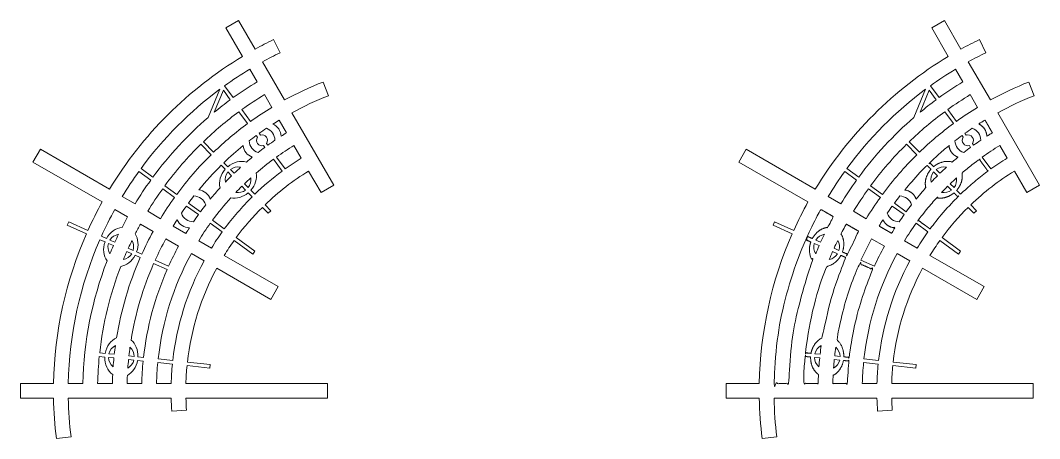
# Model space of a CAD drawing. Header units: inches. Extents: x -17 to 208, y -12 to 39.
# Drawn here: x -17.301 to -12.969, y 7.297 to 9.075 of the extents above; entities that cross this region are included whole.
import ezdxf

# ---------------------------------------------------------------- set-up
doc = ezdxf.new("R2010")
doc.units = ezdxf.units.IN
doc.header["$MEASUREMENT"] = 0
doc.layers.add('NOPLOT', color=46, linetype='Continuous', lineweight=5)

msp = doc.modelspace()

# ---------------------------------------------------------------- linework, layer by layer
at = {"layer": 'NOPLOT'}
for p, q in [((-16.4275701082407, 9.044098555055049), (-16.37344352050417, 9.075348555055049)), ((-16.37344352050417, 9.075348555055049), (-16.30298396923868, 8.953309032384706)), ((-16.3571105569752, 8.922059032384706), (-16.4275701082407, 9.044098555055049)), ((-16.1972877331111, 8.937719683083232), (-16.2248364652023, 8.99382144086176)), ((-16.27172821637896, 8.899172480402864), (-16.17795789758502, 8.73675752400983)), ((-16.43288369951943, 8.797295676799667), (-16.39614666427653, 8.746731485679692)), ((-15.99138897844884, 8.755125741652497), (-16.01451141766884, 8.813192326044145)), ((-16.45350312378628, 8.782216776836886), (-16.50282731409591, 8.662650256690387)), ((-16.43828160129287, 8.778142413448139), (-16.47690563630123, 8.684514085624114)), ((-16.43828160129287, 8.778142413448135), (-16.40878755481363, 8.737547341112617)), ((-16.37205048078778, 8.686983096612478), (-16.33531336282293, 8.6364187916355)), ((-16.35940959025068, 8.696167241179554), (-16.32267247228583, 8.645602936202573)), ((-16.14669986796973, 8.682617028571656), (-15.96873533383033, 8.37437341349689)), ((-16.29857619480669, 8.585854417768696), (-16.29321101053011, 8.578469875130434)), ((-16.28593530426958, 8.595038562335773), (-16.28057011999321, 8.587654019697796)), ((-16.53436221910011, 8.548568410922352), (-16.49070646746088, 8.503841013021495)), ((-16.52318053389487, 8.559482188498013), (-16.47952478225564, 8.514754790597154)), ((-16.26723141715792, 8.542712032511798), (-16.2618389694378, 8.535289964962745)), ((-16.25459052662061, 8.551896177078591), (-16.2491980789007, 8.544474109529823)), ((-17.24746436267917, 8.472814628367752), (-17.21621436267917, 8.52694121610428)), ((-16.2124607873852, 8.493909565680882), (-16.17572341903444, 8.443344916077256)), ((-16.44705065634417, 8.459113554183132), (-16.43049407559475, 8.44215054822743)), ((-16.43586897113893, 8.470027331758793), (-16.41931239038951, 8.453064325803089)), ((-16.22510167792231, 8.484725421113803), (-16.18836430957154, 8.434160771510179)), ((-16.79729567679988, 8.432883699519131), (-16.74673148567991, 8.396146664276232)), ((-16.7881115322328, 8.445524590056234), (-16.73754734111283, 8.408787554813339)), ((-16.41939188679295, 8.430775826742574), (-16.40339477707369, 8.41438602551799)), ((-16.40821020158771, 8.441689604318235), (-16.39221309186846, 8.425299803093647)), ((-16.02286192156686, 8.343123413496889), (-16.07578519033024, 8.434789203897681)), ((-16.68698309661269, 8.372050480787482), (-16.63641879163572, 8.33531336282263)), ((-16.35973881919934, 8.369658416319432), (-16.34377572393729, 8.35330346452716)), ((-16.34855713399411, 8.38057219389509), (-16.33259403873205, 8.36421724210282)), ((-15.96873533383016, 8.37437341349699), (-16.02286192156669, 8.343123413496988)), ((-16.69616724117977, 8.359409590250376), (-16.64560293620279, 8.322672472285523)), ((-16.33267353513549, 8.3419287430423), (-16.31608277001947, 8.324930713574016)), ((-16.32149184993025, 8.35284252061796), (-16.30490108481424, 8.335844491149675)), ((-16.59503856233599, 8.285935304269286), (-16.54447410953004, 8.249198078900397)), ((-16.58585441776891, 8.298576194806392), (-16.53528996496296, 8.261838969437505)), ((-16.27242661393998, 8.280202901304845), (-16.24770765538522, 8.25487715032224)), ((-16.26124492873475, 8.291116678880503), (-16.23652597017998, 8.265790927897902)), ((-16.24770765538522, 8.25487715032224), (-16.23652597017998, 8.2657909278979)), ((-17.10186624985162, 8.204644958535221), (-17.09551098980356, 8.218919106310887)), ((-17.10186624985162, 8.204644958535221), (-17.0200013288778, 8.168196347397217)), ((-17.09551098980356, 8.218919106310887), (-17.01364606882975, 8.182470495172883)), ((-16.4939095656811, 8.212460787384904), (-16.44334491607747, 8.175723419034137)), ((-16.48472542111402, 8.225101677922014), (-16.4341607715104, 8.188364309571245)), ((-16.95654882095982, 8.15704916256906), (-16.93475945660031, 8.147347912521582)), ((-16.38359599809021, 8.151626851262481), (-16.30440023247498, 8.094087759505001)), ((-16.96290408100788, 8.142775014793395), (-16.94111471664836, 8.133073764745914)), ((-16.9267258943275, 8.126667448300871), (-16.90580677966782, 8.117353658383136)), ((-16.92037063427945, 8.140941596076539), (-16.89945151961976, 8.131627806158802)), ((-16.84235415800259, 8.106206422911441), (-16.82147212958224, 8.096909144851285)), ((-16.39278014265728, 8.138985960725371), (-16.31358437704205, 8.08144686896789)), ((-16.84870941805065, 8.091932275135777), (-16.82782738963029, 8.082634997075617)), ((-16.81330681849975, 8.076170022281246), (-16.79161198814277, 8.066510861483433)), ((-16.80708330726138, 8.09050282840624), (-16.78525672809472, 8.080785009259099)), ((-16.31358437704205, 8.08144686896789), (-16.30440023247498, 8.094087759505001)), ((-16.73451448044421, 8.041089413196449), (-16.67741688360723, 8.01566792522248)), ((-16.72815922039615, 8.055363560972113), (-16.67106162355917, 8.029942072998145)), ((-16.96561601316166, 7.646186916822397), (-16.94189685707551, 7.64369393306082)), ((-16.96398275592311, 7.661726321437525), (-16.94040702682772, 7.659248412460129)), ((-16.92623261319258, 7.642047554686493), (-16.90345748154447, 7.639653791891548)), ((-16.92459935595403, 7.657586959301621), (-16.90182422430591, 7.655193196506676)), ((-16.84129886524124, 7.633120658059839), (-16.81856777011586, 7.630731523689939)), ((-16.83966560800268, 7.648660062674968), (-16.81693451287731, 7.646270928305069)), ((-16.80290352623294, 7.629085145315613), (-16.77914015189838, 7.626587514028852)), ((-16.80127026899438, 7.644624549930742), (-16.77750689465982, 7.642126918643982)), ((-16.71534806939811, 7.635593762849851), (-16.65318911413253, 7.629060593391762)), ((-16.71698132663667, 7.620054358234722), (-16.65482237137108, 7.613521188776632)), ((-16.59266326389821, 7.606988003320912), (-16.49530817312453, 7.596755570955946)), ((-16.59103000665965, 7.622527407936043), (-16.49367491588597, 7.612294975571077)), ((-16.49530817312453, 7.596755570955946), (-16.49367491588597, 7.612294975571077)), ((-17.16009452621387, 7.531250000000001), (-17.30101362874487, 7.531250000000001)), ((-17.30101362874487, 7.531250000000001), (-17.30101362874487, 7.468750000000001)), ((-15.99621471007911, 7.531250000000002), (-16.59744379292394, 7.531250000000001)), ((-15.99621471007911, 7.46875), (-15.99621471007911, 7.531250000000001)), ((-17.30101362874487, 7.468750000000001), (-17.16009452621387, 7.46875)), ((-17.09758302049444, 7.46875), (-16.65996776128494, 7.46875)), ((-16.59744379292394, 7.468749999999999), (-15.99621471007911, 7.46875)), ((-16.59484891033548, 7.418358682859068), (-16.65720885494216, 7.414154582161613)), ((-17.08582774798692, 7.304044842916731), (-17.14789344414755, 7.29668350976509))]:
    msp.add_line(p, q, dxfattribs=at)
for points in [[(-14.21621436267917, 8.52694121610428), (-13.9220590323847, 8.357110556975204, -0.1220899448771055), (-13.3571105569752, 8.922059032384706), (-13.4275701082407, 9.044098555055049), (-13.37344352050417, 9.075348555055049), (-13.30298396923868, 8.953309032384706, -0.01325590650633228), (-13.2248364652023, 8.99382144086176), (-13.1972877331111, 8.937719683083232, 0.01311781863238599), (-13.27172821637896, 8.899172480402866), (-13.17795789758502, 8.73675752400983, -0.03201610850712185), (-13.01451141766884, 8.813192326044145), (-12.99138897844884, 8.755125741652497, 0.03182321069279478), (-13.14669986796973, 8.682617028571656), (-12.96873533383016, 8.37437341349699), (-13.02286192156669, 8.343123413496988), (-13.07578519033024, 8.434789203897681, 0.05357402110058739), (-13.26124492873475, 8.291116678880503), (-13.23652597017998, 8.265790927897902), (-13.24770765538522, 8.25487715032224), (-13.27242661393998, 8.280202901304845, 0.03876241194840235), (-13.38359599809021, 8.151626851262481), (-13.30440023247498, 8.094087759505001), (-13.31358437704205, 8.08144686896789), (-13.39278014265728, 8.138985960725371, 0.01728576982882796), (-13.43478920389768, 8.07578519033024), (-13.20497129528977, 7.943099758930864), (-13.23622129528977, 7.888973171194338), (-13.46603920389768, 8.021658602593712, 0.09611823778693464), (-13.59103000665965, 7.622527407936042), (-13.49367491588597, 7.612294975571077), (-13.49530817312453, 7.596755570955946), (-13.59266326389821, 7.606988003320912, 0.01728576982877788), (-13.59744379292394, 7.531250000000001), (-12.99621471007911, 7.531250000000002), (-12.99621471007911, 7.46875), (-13.59744379292394, 7.468749999999999, 0.01149131748547241), (-13.59484891033548, 7.418358682859068), (-13.65720885494216, 7.414154582161615, -0.011778956053687), (-13.65996776128494, 7.46875), (-14.09758302049444, 7.46875, 0.02585200156645702), (-14.08582774798692, 7.304044842916731), (-14.14789344414735, 7.296683509765117, -0.02599015819745427), (-14.16009452621387, 7.46875), (-14.30101362874487, 7.468750000000001), (-14.30101362874487, 7.531250000000001), (-14.16009452621387, 7.53125, -0.09916105318527503), (-14.0200013288778, 8.168196347397217), (-14.10186624985162, 8.204644958535221), (-14.09551098980356, 8.218919106310887), (-14.01364606882975, 8.18247049517288, -0.02030091509329661), (-13.9533090323847, 8.302983969238676), (-14.24746436267917, 8.472814628367752)], [(-13.39614666427653, 8.746731485679692, -0.01982181695688057), (-13.29459858276042, 8.813785116963265), (-13.32585480411549, 8.867922480402866, 0.02007073608382329), (-13.43288369951943, 8.797295676799667)], [(-13.73754734111283, 8.408787554813339), (-13.78811153223281, 8.445524590056234, -0.07468151206070732), (-13.45350312378628, 8.782216776836886), (-13.50282731409591, 8.662650256690387, 0.05647560060111221)], [(-13.40878755481363, 8.737547341112617), (-13.43828160129287, 8.778142413448139), (-13.47690563630123, 8.684514085624114, -0.01405922582951429)], [(-13.32267247228583, 8.645602936202572, -0.01925779175531792), (-13.23208448532155, 8.70550752400983), (-13.26334183324483, 8.759646838722809, 0.01955177181350289), (-13.35940959025068, 8.696167241179552)], [(-13.33531336282293, 8.6364187916355), (-13.37205048078778, 8.686983096612478, 0.03359932627606736), (-13.52318053389487, 8.559482188498013), (-13.47952478225564, 8.514754790597154, -0.03348166704087065)], [(-13.29095449232216, 8.513220073815164, -0.3138985902246096), (-13.32855307460469, 8.563157353387933, -0.006974233954115974), (-13.29857619480669, 8.585854417768696), (-13.29321101053011, 8.578469875130436, 0.7071331809047717), (-13.26723141715792, 8.542712032511798), (-13.2618389694378, 8.535289964962745, 0.007106153271063142)], [(-13.2192111737387, 8.565344645866308, 0.3138985902246147), (-13.25508574799276, 8.616534490590391, 0.006974233954305165), (-13.28593530426958, 8.595038562335773), (-13.28057011999322, 8.587654019697796, -0.7071331809385297), (-13.25459052662061, 8.551896177078591), (-13.2491980789007, 8.544474109529823, -0.007106153271253666)], [(-13.63641879163572, 8.33531336282263), (-13.68698309661269, 8.372050480787482, -0.03966968697627061), (-13.53436221910011, 8.548568410922352), (-13.49070646746088, 8.503841013021495, 0.03955197555284726)], [(-13.17572341903444, 8.443344916077256, -0.0177651577915027), (-13.10704717451074, 8.48893654884372), (-13.13830793307043, 8.543081770952243, 0.01819553736780717), (-13.2124607873852, 8.493909565680882)], [(-13.36474796096206, 8.451017818402253, 0.2123646453991768), (-13.40821020158771, 8.441689604318235), (-13.39221309186846, 8.425299803093647, -0.007318499689853936)], [(-13.74673148567991, 8.396146664276232, 0.01982181695681959), (-13.81378511696326, 8.294598582760424), (-13.86792248040286, 8.325854804115492, -0.0200707360837652), (-13.79729567679988, 8.432883699519131)], [(-13.42977116346396, 8.38755253957019, -0.2123646453991531), (-13.41939188679295, 8.430775826742574), (-13.40339477707369, 8.41438602551799, 0.007318499689852604)], [(-13.34855713399411, 8.38057219389509), (-13.33259403873205, 8.36421724210282, 0.2030305915627975), (-13.32189336571167, 8.405509742472521, 0.007463902496652779)], [(-13.38531553810907, 8.343607133858022, -0.007463902496653112), (-13.35973881919934, 8.369658416319432), (-13.34377572393729, 8.35330346452716, -0.203030591562826)], [(-13.64560293620279, 8.322672472285525, 0.01925779175525094), (-13.70550752400983, 8.232084485321554), (-13.75964683872281, 8.263341833244832, -0.01955177181343914), (-13.69616724117977, 8.359409590250376)], [(-13.58585441776891, 8.298576194806392), (-13.53528996496296, 8.261838969437505, -0.007106153270862182), (-13.51322007381603, 8.290954492321054, 0.3138985902246205), (-13.56315735338882, 8.328553074603557, 0.006974233953917567)], [(-13.56534464586708, 8.21921117373757, -0.3138985902246052), (-13.61653449059121, 8.255085747991536, -0.006974233954509567), (-13.59503856233599, 8.285935304269286), (-13.54447410953004, 8.249198078900397, 0.007106153271447632)], [(-13.44334491607747, 8.175723419034137, 0.01776515779142263), (-13.48893654884372, 8.107047174510738), (-13.54308177095224, 8.138307933070426, -0.0181955373677311), (-13.4939095656811, 8.212460787384902)], [(-13.88359367426929, 8.165647643878543, 0.2115963416351651), (-13.92037063427945, 8.140941596076539), (-13.89945151961976, 8.131627806158802, -0.006111752520905595)], [(-13.72815922039616, 8.055363560972113, -0.01893654678534929), (-13.68261702857165, 8.146699867969737), (-13.62847518008039, 8.115441057168878, 0.01858405907795508), (-13.67106162355917, 8.029942072998145)], [(-13.92047747635789, 8.082805268026084, -0.2115963416349846), (-13.9267258943275, 8.126667448300871), (-13.90580677966782, 8.117353658383136, 0.006111752520901599)], [(-13.84235415800259, 8.106206422911441), (-13.82147212958224, 8.096909144851285, 0.2038139843113038), (-13.82687641715875, 8.13937460559041, 0.00621282078892053)], [(-13.82782738963029, 8.082634997075617), (-13.84870941805065, 8.091932275135777, 0.006212820788924415), (-13.8630015512631, 8.05823622592977, 0.2038139843114974)], [(-13.71534806939811, 7.635593762849852, -0.0970362019593877), (-13.57433177095224, 8.0841813453339), (-13.52018654884372, 8.052920586774212, 0.0966019284321909), (-13.65318911413253, 7.629060593391762)], [(-13.89719234475515, 7.692482819624055, 0.2119458340918864), (-13.92459935595403, 7.657586959301621), (-13.90182422430591, 7.655193196506676, -0.006660905311572145)], [(-13.83966560800268, 7.648660062674968), (-13.81693451287731, 7.646270928305069, 0.2034579708047408), (-13.83514105158475, 7.684938173108989, 0.006781133525976512)], [(-13.9066797682673, 7.602216014597971, -0.2119458340917438), (-13.92623261319258, 7.642047554686493), (-13.90345748154447, 7.639653791891548, 0.006660905311568814)], [(-13.81856777011586, 7.630731523689939), (-13.84129886524124, 7.633120658059839, 0.006781133525979177), (-13.84441582451667, 7.596694603204576, 0.2034579708048536)], [(-13.65996776128494, 7.531250000000001), (-13.72248927840431, 7.531250000000001, -0.01819553736766635), (-13.71698132663667, 7.620054358234722), (-13.65482237137108, 7.613521188776632, 0.01776515779136476)]]:
    msp.add_lwpolyline(points, format="xyb", close=True, dxfattribs=at)
for points in [[(-16.29459858276042, 8.813785116963265), (-16.32585480411549, 8.867922480402866)], [(-16.23208448532155, 8.70550752400983), (-16.26334183324483, 8.759646838722809)], [(-16.1695676449054, 8.59722518008039), (-16.20082645570626, 8.651367028571656)], [(-16.10704717451074, 8.48893654884372), (-16.13830793307043, 8.543081770952243)], [(-16.9220590323847, 8.357110556975204), (-17.21621436267917, 8.52694121610428)], [(-17.24746436267917, 8.472814628367752), (-16.9533090323847, 8.302983969238676)], [(-16.81378511696326, 8.294598582760424), (-16.86792248040286, 8.325854804115492)], [(-16.89917248040286, 8.271728216378968), (-16.84503511696326, 8.240471995023897)], [(-16.70550752400983, 8.232084485321554), (-16.75964683872281, 8.263341833244832)], [(-16.79089683872281, 8.209215245508306), (-16.73675752400983, 8.177957897585028)], [(-16.59722518008039, 8.169567644905404), (-16.65136702857165, 8.200826455706263)], [(-16.68261702857165, 8.146699867969737), (-16.62847518008039, 8.115441057168878)], [(-16.48893654884372, 8.107047174510738), (-16.54308177095224, 8.138307933070426)], [(-16.57433177095224, 8.0841813453339), (-16.52018654884372, 8.052920586774212)], [(-16.46603920389768, 8.021658602593712), (-16.23622129528977, 7.888973171194338), (-16.20497129528977, 7.943099758930864), (-16.43478920389768, 8.07578519033024)], [(-17.03507057778431, 7.531250000000001), (-17.09758302049444, 7.531250000000001)], [(-16.91004238290657, 7.531250000000001), (-16.97255707875312, 7.531250000000001)], [(-16.78500870207427, 7.531250000000001), (-16.84752632367599, 7.531250000000001)], [(-16.65996776128494, 7.531250000000001), (-16.72248927840431, 7.531250000000001)]]:
    msp.add_lwpolyline(points, dxfattribs=at)
for centre, radius, start, end in [((-15.5, 7.500000000000004), 1.660388628744869, 115.8837264194504, 118.9215784773522), ((-15.5, 7.500000000000004), 1.597888628744869, 115.8731815447999, 118.8793916955527), ((-15.5, 7.500000000000004), 1.660388628744869, 121.0784215226486, 148.9215784773519), ((-15.5, 7.500000000000004), 1.597888628744869, 121.1206083044479, 125.7198646684406), ((-15.5, 7.500000000000001), 1.535388628744869, 121.1662303069018, 125.7084612973029), ((-15.5, 7.500000000000001), 1.410388628744869, 111.3953466955117, 118.730392738736), ((-15.5, 7.500000000000004), 1.597888628744869, 126.6358368500573, 143.7198646683848), ((-15.5, 7.500000000000001), 1.472888628744869, 121.215724960273, 125.6960901403995), ((-15.5, 7.500000000000001), 1.347888628744869, 111.3806301170755, 118.6715122349464), ((-15.5, 7.500000000000001), 1.535388628744869, 126.2915387027664, 129.5134636431036), ((-15.5, 7.500000000000001), 1.472888628744869, 126.3039098596701, 134.0014124835453), ((-15.5, 7.500000000000001), 1.410388628744869, 121.2696072612645, 125.6826225358029), ((-15.5, 7.500000000000001), 1.535388628744869, 130.7789415917111, 143.7084612972474), ((-15.5, 7.500000000000001), 1.410388628744869, 126.317377464267, 133.9879448789485), ((-15.5, 7.500000000000001), 1.347888628744869, 121.328487765054, 122.6695569929717), ((-15.5, 7.500000000000001), 1.347888628744869, 126.3320940427031, 127.9304448121085), ((-16.27390076857506, 8.565183026104947), 0.02343983364677982, 145.4692038697061, 286.5307961303528), ((-15.5, 7.500000000000001), 1.347888628744869, 124.0695551879182, 125.6679059573669), ((-16.27390076857506, 8.565183026104947), 0.02343983364677982, 325.4692038671299, 106.5307961329343), ((-16.27390076857506, 8.565183026104947), 0.05468983364677982, 0.1693211164298473, 69.8773193502134), ((-15.5, 7.500000000000001), 1.285388628744869, 121.3930958295179, 122.6292446974299), ((-15.5, 7.500000000000001), 1.472888628744869, 134.6092322028163, 143.6960901403443), ((-15.5, 7.500000000000001), 1.347888628744869, 129.3304430070234, 133.9732283005126), ((-16.27390076857506, 8.565183026104947), 0.05468983364677982, 182.1226806498133, 251.8306788835958), ((-15.5, 7.500000000000001), 1.285388628744869, 126.3482417873355, 127.9768247386486), ((-15.5, 7.500000000000001), 1.285388628744869, 124.0231752613779, 125.6517582127347), ((-15.5, 7.500000000000001), 1.222888628744869, 121.4643099920697, 125.6339598620843), ((-15.5, 7.500000000000001), 1.410388628744869, 134.622699807413, 143.6826225357482), ((-15.5, 7.500000000000001), 1.285388628744869, 129.3707553019539, 130.8099198253985), ((-15.5, 7.500000000000001), 1.347888628744869, 134.6374163858489, 140.6695569930499), ((-16.3759929627625, 8.397496534422697), 0.05468983364677981, 78.134548828574, 126.0924645241233), ((-15.5, 7.500000000000001), 1.285388628744869, 132.2798339217548, 133.9570805558803), ((-15.5, 7.500000000000001), 1.222888628744869, 126.366040137986, 130.7654824741358), ((-15.5, 7.500000000000001), 1.160388628744869, 121.543198170531, 125.6142441867479), ((-15.5, 7.500000000000004), 1.597888628744869, 144.280135331573, 148.8793916955524), ((-16.3759929627625, 8.397496534422697), 0.05468983364677981, 142.5181801622435, 190.4760958577876), ((-15.5, 7.500000000000001), 1.285388628744869, 134.6535641304808, 136.330810764606), ((-15.5, 7.500000000000001), 1.222888628744869, 132.2287135229058, 133.9392822052296), ((-16.3759929627625, 8.397496534422697), 0.05468983364677981, 322.518180162245, 8.425365734408834), ((-15.5, 7.500000000000001), 1.160388628744869, 126.3857558133225, 133.919566529893), ((-15.5, 7.500000000000001), 1.097888628744869, 121.6310716064073, 133.897606074435), ((-15.5, 7.500000000000001), 1.535388628744869, 144.291538702711, 148.8337696930981), ((-15.5, 7.500000000000001), 1.285388628744869, 137.8007248609696, 140.6292446980688), ((-15.5, 7.500000000000001), 1.222888628744869, 134.6713624811311, 136.3819311634551), ((-15.5, 7.500000000000001), 1.472888628744869, 144.3039098596151, 148.784275039727), ((-15.5, 7.500000000000001), 1.410388628744869, 144.3173774642124, 148.7303927387355), ((-15.5, 7.500000000000001), 1.347888628744869, 142.0695551879529, 143.6679059573129), ((-16.5651830261058, 8.27390076857393), 0.05468983364677982, 18.1693211164354, 87.87731935022015), ((-15.5, 7.500000000000001), 1.222888628744869, 137.8451622122251, 143.6339598620315), ((-15.5, 7.500000000000001), 1.160388628744869, 134.6910781564675, 143.6142441866957), ((-16.3759929627625, 8.397496534422697), 0.05468983364677981, 260.1852789519532, 306.0924645241233), ((-15.5, 7.500000000000001), 1.660388628744869, 151.0784215226481, 155.7304095430706), ((-15.5, 7.500000000000001), 1.347888628744869, 144.3320940426489, 145.9304448121445), ((-15.5, 7.500000000000001), 1.285388628744869, 142.0231752614141, 143.6517582126812), ((-15.5, 7.500000000000001), 1.097888628744869, 134.7130386119255, 143.5922837312386), ((-15.5, 7.500000000000001), 1.597888628744869, 151.1206083044473, 155.7198646684194), ((-15.5, 7.500000000000001), 1.535388628744869, 151.1662303069014, 153.0825976302741), ((-16.5651830261058, 8.27390076857393), 0.05468983364677982, 200.1226806498779, 269.8306788836595), ((-15.5, 7.500000000000001), 1.285388628744869, 144.3482417872819, 145.9768247386831), ((-15.5, 7.500000000000001), 1.472888628744869, 151.2157249602725, 153.0517204183659), ((-15.5, 7.500000000000001), 1.347888628744869, 147.3304430070912, 148.6715122349459), ((-15.5, 7.500000000000001), 1.285388628744869, 147.3707553019887, 148.6069041704822), ((-15.5, 7.500000000000001), 1.222888628744869, 144.3660401379333, 148.5356900079304), ((-15.5, 7.500000000000001), 1.660388628744869, 156.2695904569578, 178.9215784773519), ((-16.87409901195487, 8.111788296576078), 0.05468983364677982, 99.99773660560687, 147.7871421809727), ((-15.5, 7.500000000000001), 1.535388628744869, 154.3077682378732, 155.7084612972808), ((-15.5, 7.500000000000001), 1.410388628744869, 151.269607261264, 155.6826225357787), ((-15.5, 7.500000000000001), 1.347888628744869, 151.3284877650536, 155.6679059573418), ((-15.5, 7.500000000000001), 1.160388628744869, 144.3857558132705, 148.4568018294691), ((-15.5, 7.500000000000001), 1.597888628744869, 156.2801353316075, 178.8793916955524), ((-16.87409901195487, 8.111788296576078), 0.05468983364677982, 164.2128578190928, 212.002263394419), ((-15.5, 7.500000000000001), 1.535388628744869, 156.2915387027444, 157.692231762151), ((-15.5, 7.500000000000001), 1.472888628744869, 154.2722348197474, 155.6960901403764), ((-16.87409901195487, 8.111788296576078), 0.05468983364677982, 344.2128578190927, 30.29244950353867), ((-15.5, 7.500000000000001), 1.285388628744869, 151.3930958295175, 155.6517582127085), ((-15.5, 7.500000000000001), 1.097888628744869, 144.4077162687294, 148.3689283935927), ((-15.5, 7.500000000000001), 1.410388628744869, 156.317377464243, 170.8196473397491), ((-15.5, 7.500000000000001), 1.472888628744869, 156.303909859647, 157.727765180277), ((-16.87409901195487, 8.111788296576078), 0.05468983364677982, 281.7075504964841, 327.7871421809726), ((-15.5, 7.500000000000001), 1.222888628744869, 151.4643099920692, 173.6339598620466), ((-15.5, 7.500000000000001), 1.535388628744869, 158.9174023697504, 178.8337696930983), ((-15.5, 7.500000000000001), 1.472888628744869, 158.9482795818972, 173.6960901403647), ((-15.5, 7.500000000000001), 1.347888628744869, 156.3320940426778, 170.7829110395942), ((-15.5, 7.500000000000001), 1.285388628744869, 156.3482417873089, 173.6517582126979), ((-15.5, 7.500000000000001), 1.160388628744869, 151.5431981705305, 173.6142441867094), ((-15.5, 7.500000000000001), 1.097888628744869, 151.6310716064069, 173.5922837312505), ((-16.87158356303495, 7.644159241495782), 0.05468983364677982, 117.9210767972076, 165.7871421809542), ((-15.5, 7.500000000000001), 1.410388628744869, 172.1560780635447, 173.6826225357674), ((-15.5, 7.500000000000001), 1.347888628744869, 172.1138084527146, 173.6679059573308), ((-16.87158356303495, 7.644159241495782), 0.05468983364677982, 2.212857819073039, 48.21410593918965), ((-15.5, 7.500000000000001), 1.472888628744869, 174.3039098596354, 178.7842750397272), ((-16.87158356303495, 7.644159241495782), 0.05468983364677982, 182.2128578190749, 230.0789232027902), ((-15.5, 7.500000000000001), 1.410388628744869, 174.3173774642316, 175.8439219364536), ((-15.5, 7.500000000000001), 1.347888628744869, 174.3320940426669, 175.8861915472837), ((-16.87158356303495, 7.644159241495782), 0.05468983364677982, 299.7858940608092, 345.7871421809506), ((-15.5, 7.500000000000001), 1.285388628744869, 174.3482417872985, 178.6069041704823), ((-15.5, 7.500000000000001), 1.222888628744869, 174.3660401379482, 178.5356900079306), ((-15.5, 7.500000000000001), 1.160388628744869, 174.3857558132839, 178.4568018294693), ((-15.5, 7.500000000000001), 1.097888628744869, 174.4077162687411, 178.3689283935929), ((-15.5, 7.500000000000001), 1.410388628744869, 177.1803526602493, 178.7303927387358), ((-15.5, 7.500000000000001), 1.347888628744869, 177.2170889604159, 178.6715122349462), ((-15.5, 7.500000000000001), 1.660388628744869, 181.0784215226482, 187.0335863770214), ((-15.5, 7.500000000000001), 1.597888628744869, 181.1206083044476, 187.0441312516723), ((-15.5, 7.500000000000001), 1.160388628744869, 181.5431981705308, 184.2426112086554), ((-15.5, 7.500000000000001), 1.097888628744869, 181.6310716064072, 184.264571664113)]:
    msp.add_arc(centre, radius, start, end, dxfattribs=at)
for centre, major_axis, start_param, end_param in [((-16.27390076857507, 8.565183026104947), (-0.06952678591400663, -0.0505141668020376), 8.928614103576285, 9.849485602900508), ((-16.27390076857507, 8.565183026104947), (-0.06952678591400663, -0.0505141668020376), 5.858477665043786, 6.779349164471089), ((-16.3759929627625, 8.397496534422693), (-0.0615009386514555, -0.06002740667583512), 3.564509891031062, 4.621356681195653), ((-16.3759929627625, 8.397496534422693), (-0.0615009386514555, -0.06002740667583512), 4.803421279574019, 5.860268069759346), ((-16.3759929627625, 8.397496534422693), (-0.0615009386514555, -0.06002740667583512), 7.945013933163871, 8.926844425128088), ((-16.5651830261058, 8.273900768573927), (-0.050514166802003, -0.06952678591403175), 8.92861410348429, 9.849485602907038), ((-16.3759929627625, 8.397496534422693), (-0.0615009386514555, -0.06002740667583512), 6.781118842820718, 7.762949334785549), ((-16.87409901195487, 8.111788296576078), (-0.03495487944398392, -0.07850994465857644), 3.570776865261086, 4.62135668119602), ((-16.5651830261058, 8.273900768573927), (-0.050514166802003, -0.06952678591403175), 5.858477665049478, 6.779349164471077), ((-16.87409901195487, 8.111788296576078), (-0.03495487944398392, -0.07850994465857644), 1.661828625984494, 2.649857887937174), ((-16.87409901195487, 8.111788296576078), (-0.03495487944398392, -0.07850994465857644), 4.803421279574327, 5.854001095506548), ((-16.87409901195487, 8.111788296576078), (-0.03495487944398392, -0.07850994465857644), 6.774920072885982, 7.762949334785777), ((-16.87158356303495, 7.644159241495782), (-0.00898315874457544, -0.08546904624602958), 3.567928048811193, 4.621356681195725), ((-16.87158356303495, 7.644159241495782), (-0.00898315874457544, -0.08546904624602958), 1.661828625984235, 2.647038566635642), ((-16.87158356303495, 7.644159241495782), (-0.00898315874457544, -0.08546904624602958), 4.803421279574043, 5.856849911824273), ((-16.87158356303495, 7.644159241495782), (-0.00898315874457544, -0.08546904624602958), 0.4945540870173551, 1.479764027605901)]:
    msp.add_ellipse(centre, major_axis=major_axis, ratio=0.8181867553500265, start_param=start_param, end_param=end_param, dxfattribs=at)
for points, weights, knots in [([(-13.22758101333935, 8.634649560228972), (-13.2143015615623, 8.643164856333778), (-13.20082645570626, 8.651367028571656), (-13.18519705030583, 8.624296104326023), (-13.1695676449054, 8.59722518008039), (-13.18140434814765, 8.590001983185864), (-13.1930824692241, 8.582525111838448), (-13.19469327322173, 8.619265129035801), (-13.2275810133397, 8.63464956022824)], [1, 0.9999315202468654, 1, 1, 1, 0.9999418161992157, 1, 0.8958589622238192, 1], [0, 0, 0, 0.02340607352434176, 0.02340607352434176, 1.023406073524342, 1.023406073524342, 1.044980941314208, 1.044980941314208, 1.965852440638431, 1.965852440638431, 1.965852440638431]), ([(-13.34006786625949, 8.472887407146803), (-13.38095021012143, 8.485292777365464), (-13.41931239038951, 8.45306432580309), (-13.42759068076422, 8.461545828780942), (-13.43586897113893, 8.470027331758793), (-13.39654587800845, 8.507965708859254), (-13.3542809600607, 8.542596660639912), (-13.34981236712812, 8.506564510402544), (-13.31536830016281, 8.493679255090004), (-13.32784865331396, 8.483438441183342), (-13.34006786625949, 8.472887407146805)], [1, 0.8636030242041354, 1, 1, 1, 0.9991793413750639, 1, 0.895858962200918, 1, 0.9999211357950848, 1], [0, 0, 0, 1.056846790164591, 1.056846790164591, 2.056846790164591, 2.056846790164591, 2.137878679999149, 2.137878679999149, 3.058750179426452, 3.058750179426452, 3.083868338838457, 3.083868338838457, 3.083868338838457]), ([(-13.49367925509104, 8.31536830016215), (-13.50656451040376, 8.349812367127127), (-13.54259666064096, 8.354280960059418), (-13.49758542252406, 8.409214370431505), (-13.44705065634417, 8.45911355418313), (-13.43877236596946, 8.45063205120528), (-13.43049407559475, 8.44215054822743), (-13.46364319899189, 8.404581071479026), (-13.45223272744581, 8.363409960380608), (-13.47354902968356, 8.339900756701393), (-13.49367925509032, 8.315368300162419)], [1, 0.8958589622019298, 1, 0.9986148163004294, 1, 1, 1, 0.8636030241989081, 1, 0.9996953780769284, 1], [0, 0, 0, 0.9208714994227485, 0.9208714994227485, 1.026152213961657, 1.026152213961657, 2.026152213961657, 2.026152213961657, 3.082999004146984, 3.082999004146984, 3.132365988262339, 3.132365988262339, 3.132365988262339]), ([(-13.29850278614635, 8.426201867213631), (-13.26292621350127, 8.456873358369336), (-13.22510167792231, 8.484725421113803), (-13.20673299374693, 8.45944309631199), (-13.18836430957154, 8.434160771510179), (-13.24986925883165, 8.388839009749379), (-13.30490108481424, 8.335844491149675), (-13.31319646737225, 8.344343505883817), (-13.32149184993025, 8.352842520617958), (-13.29113846515936, 8.387243453931443), (-13.29850278614635, 8.426201867213631)], [1, 0.9992631032144107, 1, 1, 1, 0.9978395823380293, 1, 1, 1, 0.8819017506628785, 1], [0, 0, 0, 0.07678475401744445, 0.07678475401744445, 1.076784754017444, 1.076784754017444, 1.208274556243634, 1.208274556243634, 2.208274556243634, 2.208274556243634, 3.190105048207851, 3.190105048207851, 3.190105048207851]), ([(-13.4341607715104, 8.188364309571245), (-13.45944309631221, 8.20673299374663), (-13.48472542111402, 8.225101677922016), (-13.44806442144808, 8.274889203497677), (-13.40656871808638, 8.320725141384568), (-13.36780031675217, 8.312418382266026), (-13.33267353513549, 8.3419287430423), (-13.32437815257748, 8.333429728308158), (-13.31608277001947, 8.324930713574016), (-13.38044971006587, 8.261254152783646), (-13.4341607715104, 8.188364309571245)], [1, 1, 1, 0.9987242983244606, 1, 0.8819017506627338, 1, 1, 1, 0.9969697166843368, 1], [0, 0, 0, 1, 1, 1.101033578720831, 1.101033578720831, 2.082864070685662, 2.082864070685662, 3.082864070685661, 3.082864070685661, 3.238602697615256, 3.238602697615256, 3.238602697615256]), ([(-13.93475945660031, 8.147347912521582), (-13.94565413878007, 8.15219853754532), (-13.95654882095982, 8.15704916256906), (-13.93016327127959, 8.215540738947995), (-13.89917248040286, 8.271728216378968), (-13.87210379868306, 8.256100105701432), (-13.84503511696326, 8.240471995023896), (-13.8574195251114, 8.217976257205324), (-13.86904473385665, 8.195078958089244), (-13.9113303966808, 8.191216174495278), (-13.93489120540999, 8.147406570870906)], [1, 1, 1, 0.9991946555266098, 1, 1, 1, 0.9998601662062784, 1, 0.8651785996177435, 1], [0, 0, 0, 1, 1, 1.080272166694616, 1.080272166694616, 2.080272166694616, 2.080272166694616, 2.1137190861651, 2.1137190861651, 3.164298902100034, 3.164298902100034, 3.164298902100034]), ([(-13.8069515584517, 8.090444170056914), (-13.79134921999114, 8.133951292487993), (-13.8129564523558, 8.167492521996406), (-13.8022609166086, 8.18853061935188), (-13.79089683872281, 8.209215245508306), (-13.76382718136632, 8.193586571546668), (-13.73675752400983, 8.177957897585028), (-13.76287915556553, 8.130305787504138), (-13.78525672809472, 8.080785009259099), (-13.79617001767805, 8.08564391883267), (-13.80708330726138, 8.09050282840624)], [1, 0.8804363640311728, 1, 0.9998716491755594, 1, 1, 1, 0.9992585498894992, 1, 1, 1], [0, 0, 0, 0.9880292619526803, 0.9880292619526803, 1.020073427748072, 1.020073427748072, 2.020073427748072, 2.020073427748072, 2.097095074229155, 2.097095074229155, 3.097095074229155, 3.097095074229155, 3.097095074229155]), ([(-13.65136702857165, 8.200826455706263), (-13.64316485633416, 8.214301561561676), (-13.63464956022977, 8.227581013338112), (-13.61926512903467, 8.194693273216496), (-13.58252511183143, 8.193082469235085), (-13.59000198318246, 8.181404348153217), (-13.59722518008039, 8.169567644905406), (-13.62429610432602, 8.185197050305835), (-13.65136702857165, 8.200826455706263)], [1, 0.9999315202468718, 1, 0.8958589622021852, 1, 0.999941816199161, 1, 1, 1], [0, 0, 0, 0.02340607352324309, 0.02340607352324309, 0.9442775729448427, 0.9442775729448427, 0.9658524407448565, 0.9658524407448565, 1.965852440744857, 1.965852440744857, 1.965852440744857]), ([(-13.94124646545804, 8.13313242309524), (-13.95803808746635, 8.086308983366697), (-13.93261406390033, 8.052299905118435), (-14.02958387299558, 7.800769330885054), (-14.03507057778431, 7.531250000000001), (-14.06632679913938, 7.531250000000001), (-14.09758302049444, 7.531250000000001), (-14.09133886520854, 7.850467806787022), (-13.96290408100788, 8.142775014793395), (-13.95200939882812, 8.137924389769656), (-13.94111471664836, 8.133073764745916)], [1, 0.8651785996184237, 1, 0.9849342248522444, 1, 1, 1, 0.9806159301084351, 1, 1, 1], [0, 0, 0, 1.050579815932221, 1.050579815932221, 1.398186000761251, 1.398186000761251, 2.398186000761251, 2.398186000761251, 2.792617432814373, 2.792617432814373, 3.792617432814373, 3.792617432814373, 3.792617432814373]), ([(-13.94040702682772, 7.659248412460128), (-13.95219489137541, 7.660487366948827), (-13.96398275592311, 7.661726321437525), (-13.94305306858185, 7.851186522362868), (-13.87458296084957, 8.029077117656731), (-13.83519890920967, 8.035463277978264), (-13.81330681849975, 8.076170022281248), (-13.80245940332126, 8.07134044188234), (-13.79161198814277, 8.066510861483433), (-13.86369267573417, 7.902171064073663), (-13.8923230059531, 7.725017179758675), (-13.9315081335073, 7.708355341426715), (-13.94040702682772, 7.659248412460129)], [1, 1, 1, 0.9917297180438945, 1, 0.8804363640437108, 1, 1, 1, 0.9920024496853619, 1, 0.8644634329328161, 1], [0, 0, 0, 1, 1, 1.257397851705642, 1.257397851705642, 2.245427113605437, 2.245427113605437, 3.245427113605437, 3.245427113605437, 3.498539471945807, 3.498539471945807, 4.55196810433034, 4.55196810433034, 4.55196810433034]), ([(-13.80112684200362, 7.644609475146562), (-13.79973728094511, 7.690652714552111), (-13.83048541219627, 7.715898873189807), (-13.80311376537055, 7.884577737816589), (-13.73451448044421, 8.041089413196449), (-13.70596568202572, 8.028378669209465), (-13.67741688360723, 8.01566792522248), (-13.75588087403866, 7.836512265988273), (-13.77750689465982, 7.642126918643981), (-13.7893885818271, 7.643375734287362), (-13.80127026899438, 7.644624549930743)], [1, 0.8811038998269487, 1, 0.9920590232414848, 1, 1, 1, 0.9886208946954271, 1, 1, 1], [0, 0, 0, 0.9852099406514068, 0.9852099406514068, 1.237424276850756, 1.237424276850756, 2.237424276850757, 2.237424276850757, 2.539427610646714, 2.539427610646714, 3.539427610646714, 3.539427610646714, 3.539427610646714]), ([(-13.94204028406627, 7.643709007845001), (-13.94354575754778, 7.593824999147981), (-13.90868111002613, 7.569380215827352), (-13.90961964926576, 7.550324315207145), (-13.91004238290657, 7.531250000000001), (-13.94129973082985, 7.531250000000001), (-13.97255707875312, 7.531250000000001), (-13.97133462570549, 7.588854220439777), (-13.96561601316167, 7.646186916822397), (-13.95375643511858, 7.644940424941608), (-13.94189685707551, 7.64369393306082)], [1, 0.8644634329665727, 1, 0.9999085162451382, 1, 1, 1, 0.999235748589665, 1, 1, 1], [0, 0, 0, 1.05342863225023, 1.05342863225023, 1.08048193515769, 1.08048193515769, 2.08048193515769, 2.08048193515769, 2.158679059242001, 2.158679059242001, 3.158679059242001, 3.158679059242001, 3.158679059242001]), ([(-13.80290352623294, 7.629085145315614), (-13.79102183906566, 7.627836329672233), (-13.77914015189838, 7.626587514028852), (-13.78384679709798, 7.579027856176875), (-13.78500870207427, 7.531250000000001), (-13.81626751287513, 7.531250000000001), (-13.84752632367599, 7.531250000000001), (-13.84712966995673, 7.548354042498468), (-13.8462990135171, 7.565442506848481), (-13.81097383118162, 7.58374408039113), (-13.80276009924217, 7.629070070531432)], [1, 1, 1, 0.9993095039710924, 1, 1, 1, 0.9999194546358042, 1, 0.8811038998418128, 1], [0, 0, 0, 0.9999999999999996, 0.9999999999999996, 1.074327680317386, 1.074327680317386, 2.074327680317386, 2.074327680317386, 2.099712155175578, 2.099712155175578, 3.084922095764124, 3.084922095764124, 3.084922095764124])]:
    msp.add_rational_spline(points, weights, degree=2, knots=knots, dxfattribs=at)

doc.saveas('drawing.dxf')
